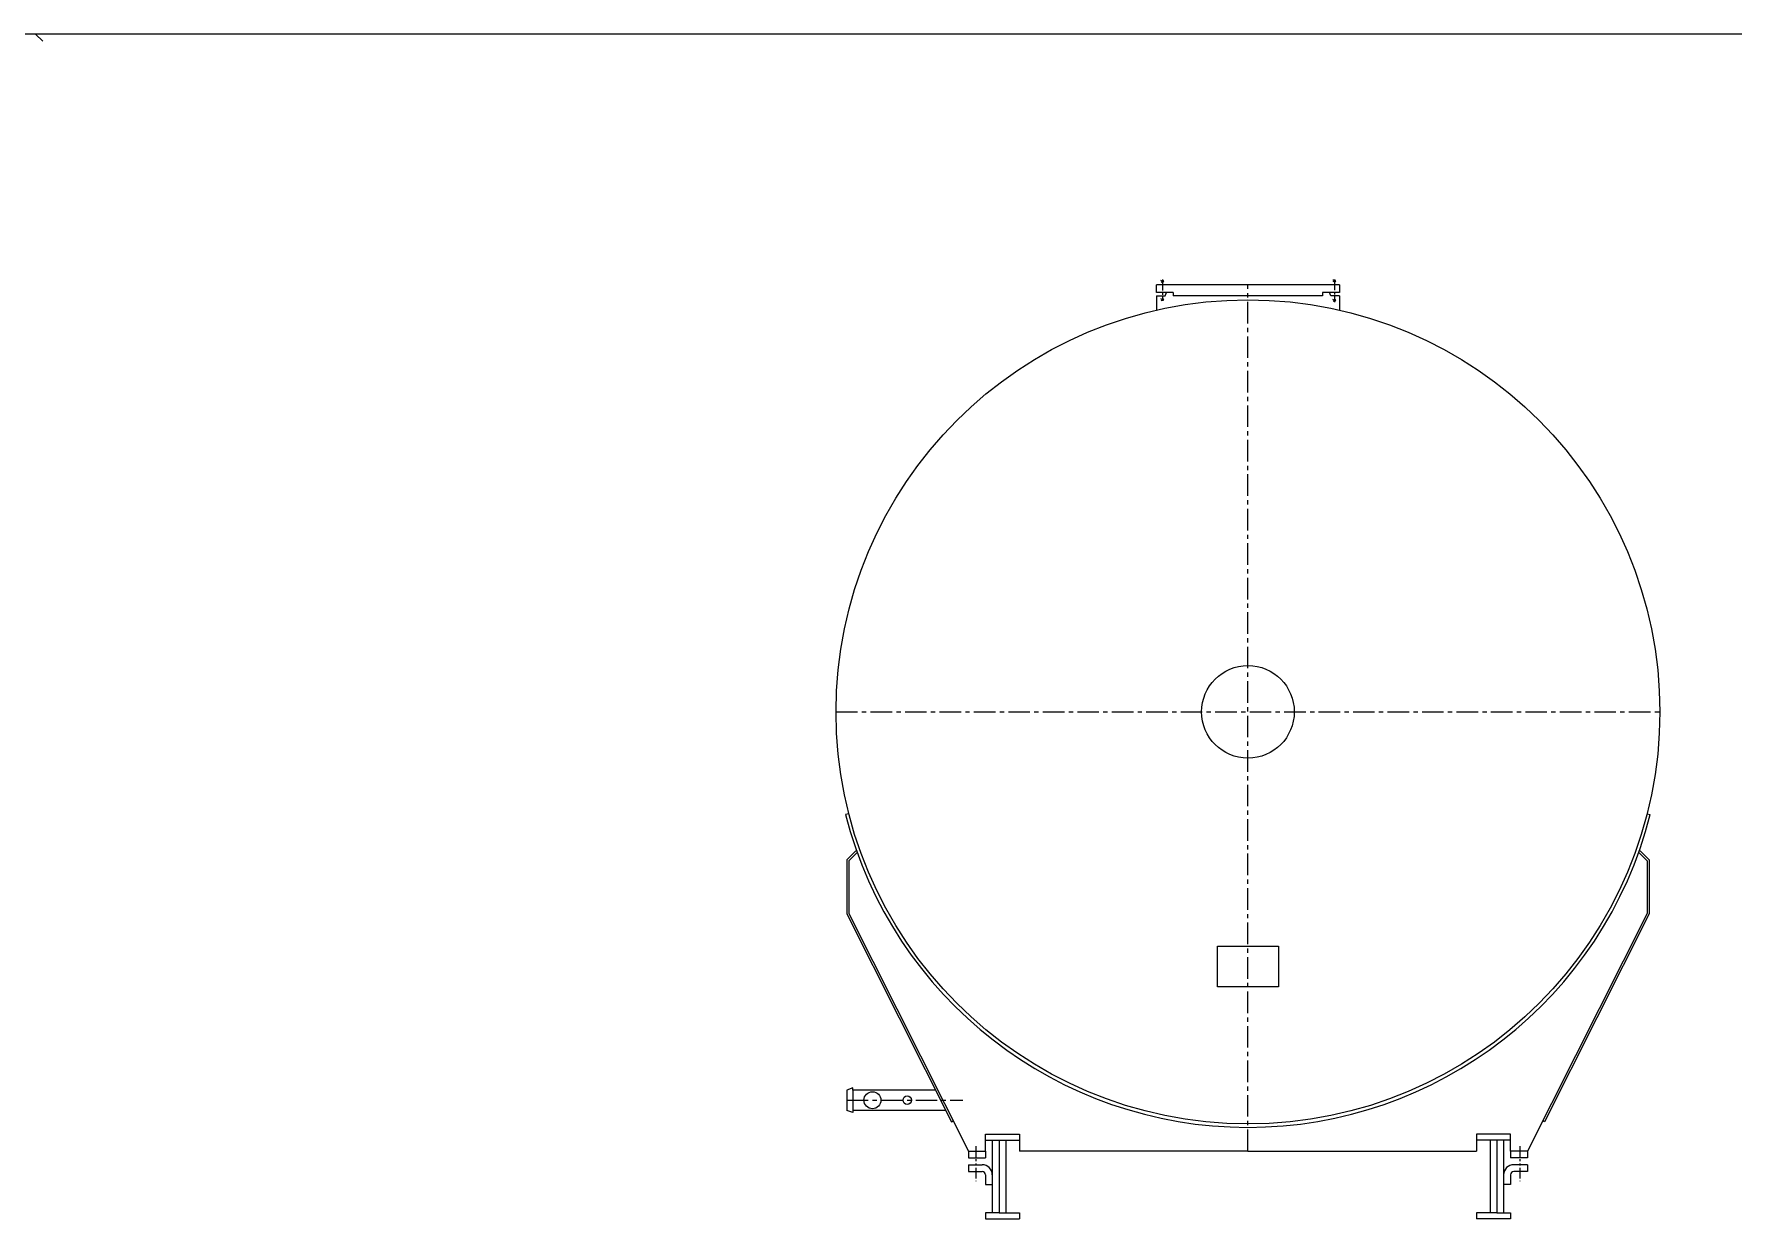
# Model space of a CAD drawing. Extents: x -95531 to 19990, y -17330 to 843.
# Drawn here: x -48745 to -43734, y -16690 to -13199 of the extents above; entities that cross this region are included whole.
import ezdxf

# ---------------------------------------------------------------- set-up
doc = ezdxf.new("R2010")
doc.units = 0
doc.linetypes.add('CENTERX2', pattern=[101.6, 63.5, -12.7, 12.7, -12.7])
doc.linetypes.add('PHANTOM', pattern=[63.5, 31.75, -6.35, 6.35, -6.35, 6.35, -6.35])
for name, color, linetype in [('1', 5, 'CONTINUOUS'), ('LAYER1', 1, 'CONTINUOUS'), ('LAYER2', 2, 'CONTINUOUS'), ('LAYER4', 3, 'PHANTOM'), ('LAYER6', 7, 'CENTERX2')]:
    doc.layers.add(name, color=color, linetype=linetype)

msp = doc.modelspace()

# ---------------------------------------------------------------- hatches: boundary and pattern name
at = {"layer": 'LAYER2'}
h = msp.add_hatch(dxfattribs=at)
h.set_pattern_fill('ANSI31', color=256, scale=10, style=0)
h.set_pattern_definition([(45, (-52541.495, -13402.843), (-22.45064, 22.45064), [])])
h.paths.add_polyline_path([(-45418.91911, -13959.98611), (-45418.91911, -13937.98611), (-45436.78679, -13937.98611), (-45436.78679, -13959.98611)])

# ---------------------------------------------------------------- linework, layer by layer
at = {"layer": '1', "color": 2}
for p, q in [((-45415.06181, -13929.63802), (-45423.08725, -13924.53437)), ((-45422.86966, -13929.48482), (-45414.6502, -13924.69992)), ((-44908.11723, -13928.51224), (-44916.14267, -13923.40859)), ((-44915.92508, -13928.35904), (-44907.70562, -13923.57413)), ((-45415.06181, -13983.67575), (-45423.08725, -13978.5721)), ((-45422.86966, -13983.52255), (-45414.6502, -13978.73764)), ((-44908.11723, -13985.92732), (-44916.14267, -13980.82367)), ((-44915.92508, -13985.77413), (-44907.70562, -13980.98922))]:
    msp.add_line(p, q, dxfattribs=at)
at = {"layer": '1', "color": 1}
for p, q in [((-44896.78679, -13937.98611), (-45436.78679, -13937.98611)), ((-45436.78679, -13959.98611), (-45436.78679, -13937.98611)), ((-45436.78679, -13969.98611), (-45411.15414, -13969.98611)), ((-45436.78679, -13969.98611), (-45436.78679, -14012.39158)), ((-45411.15414, -13969.98611), (-45406.78679, -13959.98611)), ((-45366.78679, -13969.98611), (-45386.78679, -13969.98611)), ((-44946.78679, -13969.98611), (-45366.78679, -13969.98611)), ((-44896.78679, -13959.98611), (-44946.78679, -13959.98611)), ((-44946.78679, -13959.98611), (-44946.78679, -13969.98611)), ((-44922.41944, -13969.98611), (-44926.78679, -13959.98611)), ((-44896.78679, -13969.98611), (-44922.41944, -13969.98611)), ((-44896.78679, -13937.98611), (-44896.78679, -13959.98611)), ((-44896.78679, -13969.98611), (-44896.78679, -14012.39158))]:
    msp.add_line(p, q, dxfattribs=at)
at = {"layer": 'LAYER1'}
for p, q in [((-39095.42869, -13198.82692), (-53806.82886, -13198.82692)), ((-48740.66037, -13198.82692), (-48719.44717, -13220.04012)), ((-45386.78679, -13959.98611), (-45436.78679, -13959.98611)), ((-45386.78679, -13959.98611), (-45386.78679, -13969.98611)), ((-46343.13538, -15495.98611), (-46352.82523, -15498.45728)), ((-43990.4382, -15495.98611), (-43980.74835, -15498.45728)), ((-46322.8888, -15605.74347), (-46349.39489, -15632.24957)), ((-46349.39489, -15632.24957), (-46349.39489, -15791.41286)), ((-46318.64616, -15609.98611), (-46343.39489, -15634.73485)), ((-44014.92742, -15609.98611), (-43990.17869, -15634.73485)), ((-44010.68478, -15605.74347), (-43984.17869, -15632.24957)), ((-43984.17869, -15632.24957), (-43984.17869, -15791.41286)), ((-46343.39489, -15634.73485), (-46343.39489, -15789.98611)), ((-43990.17869, -15634.73485), (-43990.17869, -15789.98611)), ((-46349.39489, -15791.41286), (-46040.90535, -16403.3906)), ((-46343.39489, -15789.98611), (-45990.53454, -16489.98611)), ((-43990.17869, -15789.98611), (-44343.03904, -16489.98611)), ((-43984.17869, -15791.41286), (-44292.66823, -16403.3906)), ((-45256.78679, -16005.98611), (-45256.78679, -15885.98611)), ((-45256.78679, -15885.98611), (-45076.78679, -15885.98611)), ((-45076.78679, -15885.98611), (-45076.78679, -16005.98611)), ((-45076.78679, -16005.98611), (-45256.78679, -16005.98611)), ((-46331.39489, -16303.98611), (-46349.39489, -16309.98611)), ((-46349.39489, -16309.98611), (-46349.39489, -16369.98611)), ((-46331.39489, -16305.98611), (-46331.39489, -16303.98611)), ((-46331.39489, -16309.98611), (-46331.39489, -16305.98611)), ((-46087.98926, -16309.98611), (-46331.39489, -16309.98611)), ((-46331.39489, -16309.98611), (-46331.39489, -16369.98611)), ((-46331.39489, -16375.98611), (-46349.39489, -16369.98611)), ((-46057.74409, -16369.98611), (-46331.39489, -16369.98611)), ((-46331.39489, -16369.98611), (-46331.39489, -16373.98611)), ((-46331.39489, -16373.98611), (-46331.39489, -16375.98611)), ((-46040.90535, -16403.3906), (-46035.54757, -16400.68982)), ((-44292.66823, -16403.3906), (-44298.02601, -16400.68982)), ((-45940.53454, -16489.98611), (-45940.53454, -16439.98611)), ((-45940.53454, -16439.98611), (-45840.53454, -16439.98611)), ((-45940.53454, -16457.98611), (-45840.53454, -16457.98611)), ((-45940.53454, -16457.98611), (-45925.53454, -16457.98611)), ((-45925.53454, -16457.98611), (-45920.53454, -16457.98611)), ((-45920.53454, -16457.98611), (-45920.53454, -16671.98611)), ((-45900.53454, -16457.98611), (-45900.53454, -16671.98611)), ((-45880.53454, -16457.98611), (-45880.53454, -16671.98611)), ((-45840.53454, -16439.98611), (-45840.53454, -16489.98611)), ((-44493.03904, -16439.98611), (-44493.03904, -16489.98611)), ((-44393.03904, -16439.98611), (-44493.03904, -16439.98611)), ((-44393.03904, -16457.98611), (-44493.03904, -16457.98611)), ((-44453.03904, -16457.98611), (-44453.03904, -16671.98611)), ((-44433.03904, -16457.98611), (-44433.03904, -16671.98611)), ((-44413.03904, -16457.98611), (-44413.03904, -16671.98611)), ((-44408.03904, -16457.98611), (-44413.03904, -16457.98611)), ((-44393.03904, -16457.98611), (-44408.03904, -16457.98611)), ((-44393.03904, -16489.98611), (-44393.03904, -16439.98611)), ((-45990.53454, -16489.98611), (-45940.53454, -16489.98611)), ((-45990.53454, -16489.98611), (-45990.53454, -16509.98611)), ((-45990.53454, -16509.98611), (-45940.53454, -16509.98611)), ((-45990.53454, -16529.98611), (-45950.53454, -16529.98611)), ((-45990.53454, -16529.98611), (-45990.53454, -16549.98611)), ((-45940.53454, -16489.98611), (-45940.53454, -16509.98611)), ((-45166.78679, -16489.98611), (-45840.53454, -16489.98611)), ((-45166.78679, -16489.98611), (-44493.03904, -16489.98611)), ((-44393.03904, -16489.98611), (-44393.03904, -16509.98611)), ((-44343.03904, -16489.98611), (-44393.03904, -16489.98611)), ((-44343.03904, -16509.98611), (-44393.03904, -16509.98611)), ((-44343.03904, -16529.98611), (-44383.03904, -16529.98611)), ((-44343.03904, -16489.98611), (-44343.03904, -16509.98611)), ((-44343.03904, -16529.98611), (-44343.03904, -16549.98611)), ((-45990.53454, -16549.98611), (-45950.53454, -16549.98611)), ((-45940.53454, -16559.98611), (-45940.53454, -16588.74573)), ((-44393.03904, -16559.98611), (-44393.03904, -16588.74573)), ((-44343.03904, -16549.98611), (-44383.03904, -16549.98611)), ((-45940.53454, -16588.74573), (-45920.53454, -16588.74573)), ((-44393.03904, -16588.74573), (-44413.03904, -16588.74573)), ((-45940.53454, -16671.98611), (-45940.53454, -16689.98611)), ((-45900.53454, -16671.98611), (-45940.53454, -16671.98611)), ((-45900.53454, -16671.98611), (-45840.53454, -16671.98611)), ((-45840.53454, -16671.98611), (-45840.53454, -16689.98611)), ((-44433.03904, -16671.98611), (-44493.03904, -16671.98611)), ((-44493.03904, -16671.98611), (-44493.03904, -16689.98611)), ((-44433.03904, -16671.98611), (-44393.03904, -16671.98611)), ((-44393.03904, -16671.98611), (-44393.03904, -16689.98611)), ((-45940.53454, -16689.98611), (-45840.53454, -16689.98611)), ((-44393.03904, -16689.98611), (-44493.03904, -16689.98611))]:
    msp.add_line(p, q, dxfattribs=at)
for centre, radius in [((-45166.78679, -15195.98611), 1214), ((-45166.78679, -15195.98611), 136.5), ((-46273.69154, -16339.98611), 25), ((-46170.83128, -16339.98611), 12.5)]:
    msp.add_circle(centre, radius, dxfattribs=at)
for centre, radius, start, end in [((-45166.78679, -15195.98611), 1224, 194.30697459, 345.69302541), ((-45950.53454, -16559.98611), 30, 0, 90), ((-44383.03904, -16559.98611), 30, 90, 180), ((-45950.53454, -16559.98611), 10, 0, 90), ((-44383.03904, -16559.98611), 10, 90, 180)]:
    msp.add_arc(centre, radius, start, end, dxfattribs=at)
at = {"layer": 'LAYER4'}
for p, q in [((-45968.64231, -16475.65631), (-45968.64231, -16578.44144)), ((-44364.93127, -16475.65631), (-44364.93127, -16578.44144))]:
    msp.add_line(p, q, dxfattribs=at)
at = {"layer": 'LAYER6', "ltscale": 0.5}
for p, q in [((-45418.91911, -13922.44492), (-45418.91911, -13984.90948)), ((-44911.97453, -13921.84673), (-44911.97453, -13989.07258))]:
    msp.add_line(p, q, dxfattribs=at)
at = {"layer": 'LAYER6'}
for p, q in [((-45166.78679, -16489.98611), (-45166.78679, -13937.98611)), ((-46380.78679, -15195.98611), (-43952.78679, -15195.98611)), ((-46349.39489, -16339.98611), (-46006.97694, -16339.98611))]:
    msp.add_line(p, q, dxfattribs=at)

doc.saveas('drawing.dxf')
